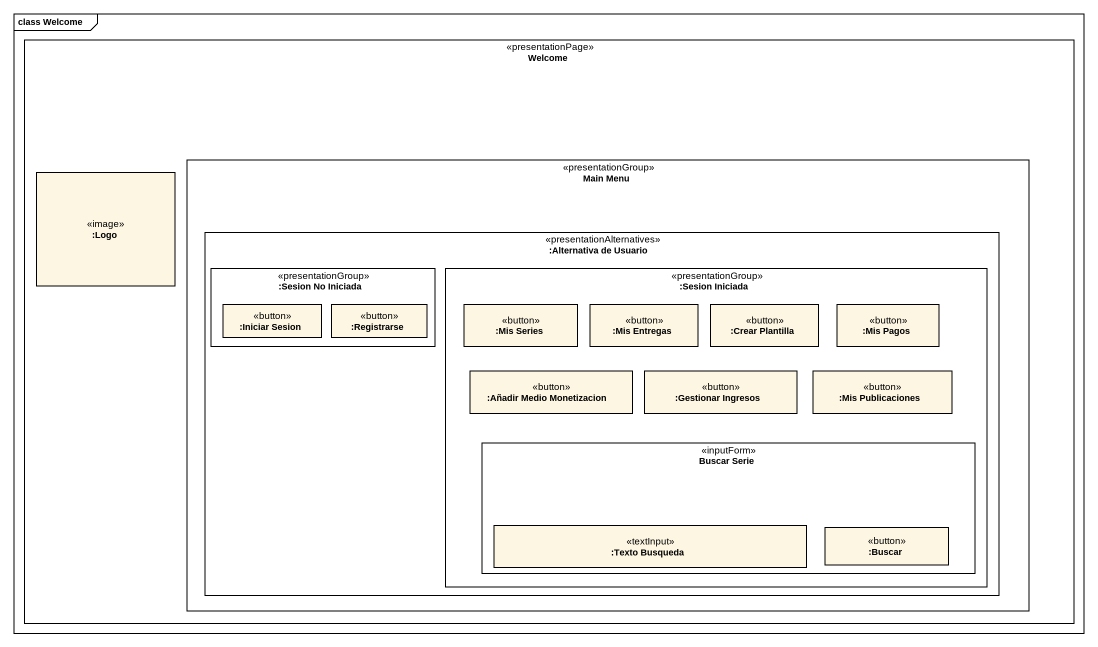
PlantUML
@startuml
mainframe class Welcome
rectangle Welcome <<presentationPage>> {
  rectangle ":Logo" as Logo <<image>>
  rectangle "Main Menu" as Main_Menu <<presentationGroup>> {
    rectangle ":Alternativa de Usuario" as Alternativa_de_Usuario <<presentationAlternatives>> {
      rectangle ":Sesion No Iniciada" as Sesion_No_Iniciada <<presentationGroup>> {
        rectangle ":Iniciar Sesion" as Iniciar_Sesion <<button>>
        rectangle ":Registrarse" as Registrarse <<button>>
      }
      rectangle ":Sesion Iniciada" as Sesion_Iniciada <<presentationGroup>> {
        rectangle ":Mis Series" as Mis_Series <<button>>
        rectangle ":Mis Entregas" as Mis_Entregas <<button>>
        rectangle ":Crear Plantilla" as Crear_Plantilla <<button>>
        rectangle ":Mis Pagos" as Mis_Pagos <<button>>
        rectangle ":Añadir Medio Monetizacion" as Añadir_Medio_Monetizacion <<button>>
        rectangle ":Gestionar Ingresos" as Gestionar_Ingresos <<button>>
        rectangle ":Mis Publicaciones" as Mis_Publicaciones <<button>>
        rectangle "Buscar Serie" as Buscar_Serie <<inputForm>> {
          rectangle ":Texto Busqueda" as Texto_Busqueda <<textInput>>
          rectangle ":Buscar" as Buscar <<button>>
        }
      }
    }
  }
}
@enduml
